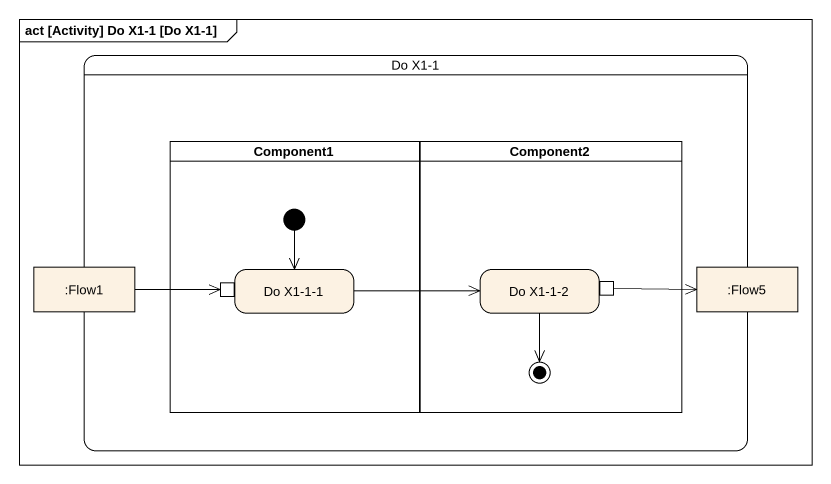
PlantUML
@startuml
mainframe act [Activity] Do X1-1 [Do X1-1]
hide empty description
state "Do X1-1" as Do_X1_1 {
  state Component1 <<partition>> {
    state "Do X1-1-1" as Do_X1_1_1 {
      state pin1 <<inputPin>>
    }
    [*] --> Do_X1_1_1
  }
  state Component2 <<partition>> {
    state "Do X1-1-2" as Do_X1_1_2 {
      state pin2 <<outputPin>>
    }
    Do_X1_1_2 --> [*]
  }
  state ":Flow1" as Flow1 <<object>>
  state ":Flow5" as Flow5 <<object>>
}
Flow1 -right-> pin1
Do_X1_1_1 -right-> Do_X1_1_2
pin2 -right-> Flow5
@enduml
